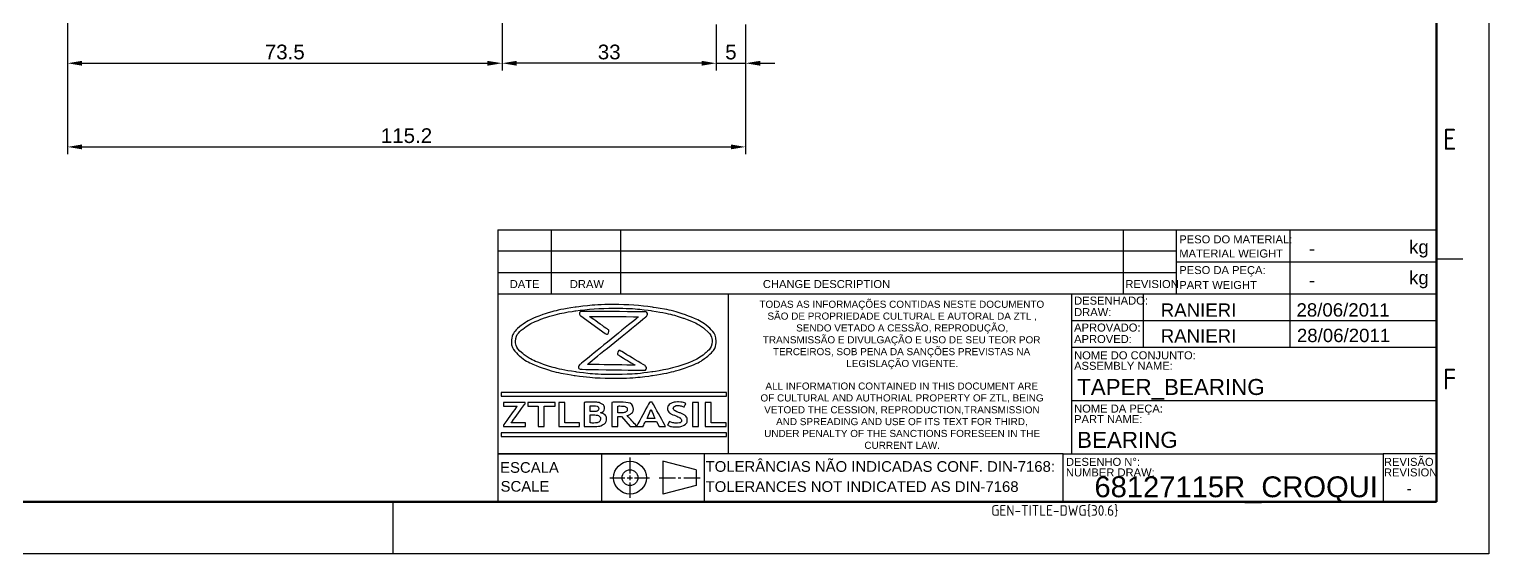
# Model space of a CAD drawing. Header units: millimetres. Extents: x 2659 to 3032, y 1080 to 1344.
# Drawn here: x 2783.2 to 3031.5, y 1079.9 to 1169.3 of the extents above; entities that cross this region are included whole.
import ezdxf
from ezdxf.enums import TextEntityAlignment as Align

# ---------------------------------------------------------------- set-up
doc = ezdxf.new("R2010")
doc.units = ezdxf.units.MM
for name, color, linetype, lineweight in [('AM_0', 7, 'Continuous', 50), ('AM_8', 1, 'Continuous', 25), ('AM_BOR', 7, 'Continuous', 50)]:
    doc.layers.add(name, color=color, linetype=linetype, lineweight=lineweight)
doc.layers.add('Camada 1', color=7, linetype='Continuous')
doc.styles.add('ACISOTS', font='isocp.shx', dxfattribs={"height": 1})
doc.styles.get("Standard").update_dxf_attribs({"font": 'arial.ttf'})
doc.dimstyles.new('ISO-25', dxfattribs={"dimtxt": 2.5, "dimasz": 2.5, "dimexe": 1.25, "dimexo": 0.625, "dimtad": 1, "dimtxsty": 'Standard', "dimcen": 2.5, "dimadec": 0, "dimazin": 0, "dimtfac": 1, "dimtmove": 0, "dimatfit": 3, "dimfxl": 1, "dimarcsym": 0})

# ---------------------------------------------------------------- blocks, each defined once
blk = doc.blocks.new('A3 ZTL')
for p, q in [((401.17, 9.78), (401.17, 280.82)), ((19.57, 9.78), (401.17, 9.78))]:
    blk.add_line(p, q)
at = {"layer": 'AM_BOR', "color": 135, "lineweight": 25}
for p, q in [((410.96, 290.61), (410.96, 0)), ((406.07, 55.28), (401.17, 55.28)), ((205.48, 9.78), (205.48, 0)), ((410.96, 0), (0, 0))]:
    blk.add_line(p, q, dxfattribs=at)
at = {"layer": 'AM_BOR', "color": 135, "lineweight": 25, "style": 'ACISOTS'}
for s, p in [('E', (403.62, 77.79)), ('F', (403.62, 32.78))]:
    blk.add_text(s, height=3.91, dxfattribs=at).set_placement(p, align=Align.MIDDLE)
blk = doc.blocks.new('*D29')
at = {"color": 0, "lineweight": -2, "transparency": 16777216}
for p, q in [((2789.67, 1174.17), (2789.67, 1147.97)), ((2905.05, 1170.08), (2905.05, 1147.97)), ((2792.17, 1149.22), (2902.55, 1149.22))]:
    blk.add_line(p, q, dxfattribs=at)
at = {"color": 0, "transparency": 16777216}
for points in [[(2792.17, 1149.64), (2792.17, 1148.81), (2789.67, 1149.22)], [(2902.55, 1149.64), (2902.55, 1148.81), (2905.05, 1149.22)]]:
    blk.add_solid(points, dxfattribs=at)
at = {"layer": 'Defpoints', "color": 0, "transparency": 16777216}
for p in [(2789.67, 1174.8), (2905.05, 1170.71), (2905.05, 1149.22)]:
    blk.add_point(p, dxfattribs=at)
at = {"color": 0, "transparency": 16777216, "insert": (2847.36, 1151.12), "char_height": 2.5, "attachment_point": 5}
blk.add_mtext('115.2', dxfattribs=at)
blk = doc.blocks.new('*D30')
at = {"color": 0, "lineweight": -2, "transparency": 16777216}
for p, q in [((2900.07, 1170.08), (2900.07, 1162.22)), ((2905.05, 1169.46), (2905.05, 1162.22)), ((2897.57, 1163.47), (2895.07, 1163.47)), ((2900.07, 1163.47), (2905.05, 1163.47)), ((2907.55, 1163.47), (2910.05, 1163.47))]:
    blk.add_line(p, q, dxfattribs=at)
at = {"color": 0, "transparency": 16777216}
for points in [[(2897.57, 1163.88), (2897.57, 1163.05), (2900.07, 1163.47)], [(2907.55, 1163.88), (2907.55, 1163.05), (2905.05, 1163.47)]]:
    blk.add_solid(points, dxfattribs=at)
at = {"layer": 'Defpoints', "color": 0, "transparency": 16777216}
for p in [(2900.07, 1170.71), (2905.05, 1170.08), (2905.05, 1163.47)]:
    blk.add_point(p, dxfattribs=at)
at = {"color": 0, "transparency": 16777216, "insert": (2902.56, 1165.36), "char_height": 2.5, "attachment_point": 5}
blk.add_mtext('5', dxfattribs=at)
blk = doc.blocks.new('*D31')
at = {"color": 0, "lineweight": -2, "transparency": 16777216}
for p, q in [((2863.62, 1172.48), (2863.62, 1162.22)), ((2900.07, 1170.08), (2900.07, 1162.22)), ((2897.57, 1163.47), (2866.12, 1163.47))]:
    blk.add_line(p, q, dxfattribs=at)
at = {"color": 0, "transparency": 16777216}
for points in [[(2866.12, 1163.88), (2866.12, 1163.05), (2863.62, 1163.47)], [(2897.57, 1163.88), (2897.57, 1163.05), (2900.07, 1163.47)]]:
    blk.add_solid(points, dxfattribs=at)
at = {"layer": 'Defpoints', "color": 0, "transparency": 16777216}
for p in [(2863.62, 1173.11), (2900.07, 1170.71), (2863.62, 1163.47)]:
    blk.add_point(p, dxfattribs=at)
at = {"color": 0, "transparency": 16777216, "insert": (2881.85, 1165.37), "char_height": 2.5, "attachment_point": 5}
blk.add_mtext('33', dxfattribs=at)
blk = doc.blocks.new('*D32')
at = {"color": 0, "lineweight": -2, "transparency": 16777216}
for p, q in [((2789.67, 1174.17), (2789.67, 1162.22)), ((2863.62, 1172.48), (2863.62, 1162.22)), ((2792.17, 1163.47), (2861.12, 1163.47))]:
    blk.add_line(p, q, dxfattribs=at)
at = {"color": 0, "transparency": 16777216}
for points in [[(2792.17, 1163.88), (2792.17, 1163.05), (2789.67, 1163.47)], [(2861.12, 1163.88), (2861.12, 1163.05), (2863.62, 1163.47)]]:
    blk.add_solid(points, dxfattribs=at)
at = {"layer": 'Defpoints', "color": 0, "transparency": 16777216}
for p in [(2789.67, 1174.8), (2863.62, 1173.11), (2863.62, 1163.47)]:
    blk.add_point(p, dxfattribs=at)
at = {"color": 0, "transparency": 16777216, "insert": (2826.65, 1165.37), "char_height": 2.5, "attachment_point": 5}
blk.add_mtext('73.5', dxfattribs=at)

msp = doc.modelspace()

# ---------------------------------------------------------------- linework, layer by layer
at = {"layer": 'AM_8', "color": 0}
for p, q in [((2862.914, 1135.089), (3022.634, 1135.089)), ((2862.914, 1135.089), (2862.914, 1088.806)), ((2871.989, 1135.089), (2871.989, 1124.199)), ((2883.787, 1135.089), (2883.787, 1124.199)), ((2969.317, 1135.089), (2969.317, 1124.199)), ((2978.392, 1124.199), (2978.392, 1135.089)), ((2997.678, 1135.089), (2997.678, 1129.644)), ((3022.634, 1088.806), (3022.634, 1135.089)), ((2978.392, 1131.459), (2862.914, 1131.459)), ((2862.914, 1127.829), (2978.392, 1127.829)), ((2978.392, 1129.644), (3022.634, 1129.644)), ((2997.678, 1129.644), (2997.678, 1124.199)), ((2862.914, 1124.199), (2959.109, 1124.199)), ((2902.07, 1124.199), (2902.07, 1096.974)), ((2959.109, 1124.199), (3022.634, 1124.199)), ((2960.495, 1124.199), (2960.495, 1106.956)), ((2972.722, 1124.199), (2972.722, 1115.124)), ((2997.678, 1124.199), (2997.678, 1115.124)), ((2960.495, 1119.661), (3022.634, 1119.661)), ((2960.495, 1115.124), (3022.634, 1115.124)), ((2960.495, 1106.956), (2960.495, 1096.974)), ((2960.495, 1106.049), (3022.634, 1106.049)), ((2862.914, 1096.974), (2888.766, 1096.974)), ((2959.109, 1096.974), (2862.914, 1096.974)), ((2903.173, 1096.974), (2862.914, 1096.974)), ((2880.551, 1096.974), (2880.551, 1088.806)), ((2885.387, 1096.319), (2885.387, 1093.626)), ((2896.669, 1094.236), (2890.96, 1095.684)), ((2890.96, 1095.684), (2890.96, 1090.096)), ((2898.027, 1096.974), (2898.027, 1088.806)), ((2959.109, 1088.806), (2959.109, 1096.974)), ((2959.109, 1096.974), (3013.559, 1096.974)), ((3022.634, 1096.974), (3013.559, 1096.974)), ((3013.559, 1096.974), (3013.559, 1088.806)), ((2881.974, 1092.89), (2884.536, 1092.89)), ((2884.925, 1092.89), (2885.826, 1092.89)), ((2885.387, 1093.251), (2885.387, 1092.447)), ((2886.173, 1092.89), (2888.719, 1092.89)), ((2890.337, 1092.89), (2893.144, 1092.89)), ((2893.576, 1092.89), (2894.028, 1092.89)), ((2894.551, 1092.89), (2897.331, 1092.89)), ((2896.669, 1094.236), (2896.669, 1091.544)), ((2885.387, 1092.087), (2885.387, 1089.461)), ((2896.669, 1091.544), (2890.96, 1090.096)), ((2862.914, 1088.806), (3022.634, 1088.806))]:
    msp.add_line(p, q, dxfattribs=at)
for radius in [2.794, 1.346]:
    msp.add_circle((2885.387, 1092.89), radius, dxfattribs=at)
at = {"layer": 'Camada 1'}
for points, knots in [([(2882.636, 1122.379), (2884.962, 1122.379), (2887.186, 1122.216), (2889.217, 1121.921), (2889.217, 1121.921), (2891.328, 1121.615), (2893.232, 1121.165), (2894.829, 1120.608), (2894.829, 1120.608), (2896.468, 1120.036), (2897.791, 1119.345), (2898.696, 1118.572), (2898.696, 1118.572), (2899.576, 1117.82), (2900.062, 1116.988), (2900.062, 1116.108), (2900.062, 1116.108), (2900.062, 1115.228), (2899.576, 1114.396), (2898.696, 1113.644), (2898.696, 1113.644), (2897.791, 1112.871), (2896.468, 1112.18), (2894.829, 1111.608), (2894.829, 1111.608), (2893.232, 1111.051), (2891.328, 1110.601), (2889.217, 1110.295), (2889.217, 1110.295), (2887.186, 1110), (2884.962, 1109.837), (2882.636, 1109.837), (2882.636, 1109.837), (2880.309, 1109.837), (2878.085, 1110), (2876.054, 1110.295), (2876.054, 1110.295), (2873.943, 1110.601), (2872.039, 1111.051), (2870.442, 1111.608), (2870.442, 1111.608), (2868.803, 1112.18), (2867.48, 1112.871), (2866.576, 1113.644), (2866.576, 1113.644), (2865.695, 1114.396), (2865.209, 1115.228), (2865.209, 1116.108), (2865.209, 1116.108), (2865.209, 1116.988), (2865.695, 1117.82), (2866.576, 1118.572), (2866.576, 1118.572), (2867.48, 1119.345), (2868.803, 1120.036), (2870.442, 1120.608), (2870.442, 1120.608), (2872.039, 1121.165), (2873.943, 1121.615), (2876.054, 1121.921), (2876.054, 1121.921), (2878.085, 1122.216), (2880.309, 1122.379), (2882.636, 1122.379)], [0, 0, 0, 0, 0.0588235, 0.0588235, 0.0588235, 0.0882353, 0.1176471, 0.1176471, 0.1176471, 0.1470588, 0.1764706, 0.1764706, 0.1764706, 0.2058824, 0.2352941, 0.2352941, 0.2352941, 0.2647059, 0.2941176, 0.2941176, 0.2941176, 0.3235294, 0.3529412, 0.3529412, 0.3529412, 0.3823529, 0.4117647, 0.4117647, 0.4117647, 0.4411765, 0.4705882, 0.4705882, 0.4705882, 0.5, 0.5294118, 0.5294118, 0.5294118, 0.5588235, 0.5882353, 0.5882353, 0.5882353, 0.6176471, 0.6470588, 0.6470588, 0.6470588, 0.6764706, 0.7058824, 0.7058824, 0.7058824, 0.7352941, 0.7647059, 0.7647059, 0.7647059, 0.7941176, 0.8235294, 0.8235294, 0.8235294, 0.8529412, 0.8823529, 0.8823529, 0.8823529, 0.9411765, 1, 1, 1, 1]), ([(2882.636, 1121.76), (2880.35, 1121.76), (2878.169, 1121.601), (2876.18, 1121.313), (2876.18, 1121.313), (2874.113, 1121.014), (2872.253, 1120.576), (2870.697, 1120.033), (2870.697, 1120.033), (2869.182, 1119.504), (2867.962, 1118.88), (2867.131, 1118.194), (2867.131, 1118.194), (2866.342, 1117.543), (2865.907, 1116.838), (2865.907, 1116.108), (2865.907, 1116.108), (2865.907, 1115.378), (2866.342, 1114.673), (2867.131, 1114.022), (2867.131, 1114.022), (2867.962, 1113.336), (2869.182, 1112.712), (2870.697, 1112.183), (2870.697, 1112.183), (2872.253, 1111.64), (2874.113, 1111.202), (2876.179, 1110.903), (2876.179, 1110.903), (2878.169, 1110.615), (2880.35, 1110.455), (2882.636, 1110.455), (2882.636, 1110.455), (2884.922, 1110.455), (2887.103, 1110.615), (2889.092, 1110.903), (2889.092, 1110.903), (2891.159, 1111.202), (2893.019, 1111.64), (2894.575, 1112.183), (2894.575, 1112.183), (2896.089, 1112.712), (2897.309, 1113.336), (2898.14, 1114.022), (2898.14, 1114.022), (2898.929, 1114.673), (2899.365, 1115.378), (2899.365, 1116.108), (2899.365, 1116.108), (2899.365, 1116.838), (2898.929, 1117.543), (2898.14, 1118.194), (2898.14, 1118.194), (2897.309, 1118.88), (2896.089, 1119.504), (2894.575, 1120.033), (2894.575, 1120.033), (2893.019, 1120.576), (2891.158, 1121.014), (2889.092, 1121.313), (2889.092, 1121.313), (2887.103, 1121.601), (2884.922, 1121.76), (2882.636, 1121.76)], [0, 0, 0, 0, 0.0588235, 0.0588235, 0.0588235, 0.0882353, 0.1176471, 0.1176471, 0.1176471, 0.1470588, 0.1764706, 0.1764706, 0.1764706, 0.2058824, 0.2352941, 0.2352941, 0.2352941, 0.2647059, 0.2941176, 0.2941176, 0.2941176, 0.3235294, 0.3529412, 0.3529412, 0.3529412, 0.3823529, 0.4117647, 0.4117647, 0.4117647, 0.4411765, 0.4705882, 0.4705882, 0.4705882, 0.5, 0.5294118, 0.5294118, 0.5294118, 0.5588235, 0.5882353, 0.5882353, 0.5882353, 0.6176471, 0.6470588, 0.6470588, 0.6470588, 0.6764706, 0.7058824, 0.7058824, 0.7058824, 0.7352941, 0.7647059, 0.7647059, 0.7647059, 0.7941176, 0.8235294, 0.8235294, 0.8235294, 0.8529412, 0.8823529, 0.8823529, 0.8823529, 0.9411765, 1, 1, 1, 1]), ([(2881.186, 1117.443), (2881.186, 1117.443), (2877.011, 1120.435), (2877.011, 1120.435), (2877.011, 1120.435), (2876.7, 1120.658), (2876.826, 1121.223), (2877.193, 1121.22), (2877.193, 1121.22), (2877.193, 1121.22), (2887.975, 1121.133), (2887.975, 1121.133), (2887.975, 1121.133), (2888.329, 1121.131), (2888.461, 1120.597), (2888.172, 1120.361), (2888.172, 1120.361), (2888.172, 1120.361), (2878.133, 1112.183), (2878.133, 1112.183), (2878.133, 1112.183), (2878.133, 1112.183), (2886.27, 1112.052), (2886.27, 1112.052), (2886.27, 1112.052), (2886.27, 1112.052), (2883.533, 1113.701), (2883.533, 1113.701), (2883.533, 1113.701), (2883.353, 1113.809), (2883.173, 1113.918), (2883.33, 1114.294), (2883.33, 1114.294), (2883.487, 1114.67), (2883.667, 1114.561), (2883.847, 1114.453), (2883.847, 1114.453), (2883.847, 1114.453), (2887.949, 1111.981), (2887.949, 1111.981), (2887.949, 1111.981), (2888.285, 1111.779), (2888.166, 1111.177), (2887.788, 1111.183), (2887.788, 1111.183), (2887.788, 1111.183), (2877.006, 1111.356), (2877.006, 1111.356), (2877.006, 1111.356), (2876.653, 1111.362), (2876.524, 1111.894), (2876.812, 1112.128), (2876.812, 1112.128), (2876.812, 1112.128), (2886.839, 1120.298), (2886.839, 1120.298), (2886.839, 1120.298), (2886.839, 1120.298), (2878.482, 1120.365), (2878.482, 1120.365), (2878.482, 1120.365), (2878.482, 1120.365), (2881.547, 1118.169), (2881.547, 1118.169), (2881.547, 1118.169), (2881.718, 1118.046), (2881.888, 1117.924), (2881.708, 1117.561), (2881.708, 1117.561), (2881.528, 1117.198), (2881.357, 1117.321), (2881.186, 1117.443)], [0, 0, 0, 0, 0.0526316, 0.0526316, 0.0526316, 0.0789474, 0.1052632, 0.1052632, 0.1052632, 0.1315789, 0.1578947, 0.1578947, 0.1578947, 0.1842105, 0.2105263, 0.2105263, 0.2105263, 0.2368421, 0.2631579, 0.2631579, 0.2631579, 0.2894737, 0.3157895, 0.3157895, 0.3157895, 0.3421053, 0.3684211, 0.3684211, 0.3684211, 0.3947368, 0.4210526, 0.4210526, 0.4210526, 0.4473684, 0.4736842, 0.4736842, 0.4736842, 0.5, 0.5263158, 0.5263158, 0.5263158, 0.5526316, 0.5789474, 0.5789474, 0.5789474, 0.6052632, 0.6315789, 0.6315789, 0.6315789, 0.6578947, 0.6842105, 0.6842105, 0.6842105, 0.7105263, 0.7368421, 0.7368421, 0.7368421, 0.7631579, 0.7894737, 0.7894737, 0.7894737, 0.8157895, 0.8421053, 0.8421053, 0.8421053, 0.8684211, 0.8947368, 0.8947368, 0.8947368, 0.9473684, 1, 1, 1, 1]), ([(2863.542, 1107.417), (2863.542, 1107.417), (2901.729, 1107.417), (2901.729, 1107.417), (2901.729, 1107.417), (2901.729, 1107.417), (2901.804, 1107.417), (2901.804, 1107.417), (2901.804, 1107.417), (2901.804, 1107.417), (2901.804, 1107.342), (2901.804, 1107.342), (2901.804, 1107.342), (2901.804, 1107.342), (2901.804, 1106.845), (2901.804, 1106.845), (2901.804, 1106.845), (2901.804, 1106.845), (2901.804, 1106.77), (2901.804, 1106.77), (2901.804, 1106.77), (2901.804, 1106.77), (2901.729, 1106.77), (2901.729, 1106.77), (2901.729, 1106.77), (2901.729, 1106.77), (2863.542, 1106.77), (2863.542, 1106.77), (2863.542, 1106.77), (2863.542, 1106.77), (2863.467, 1106.77), (2863.467, 1106.77), (2863.467, 1106.77), (2863.467, 1106.77), (2863.467, 1106.845), (2863.467, 1106.845), (2863.467, 1106.845), (2863.467, 1106.845), (2863.467, 1107.342), (2863.467, 1107.342), (2863.467, 1107.342), (2863.467, 1107.342), (2863.467, 1107.417), (2863.467, 1107.417), (2863.467, 1107.417), (2863.467, 1107.417), (2863.542, 1107.417), (2863.542, 1107.417)], [0, 0, 0, 0, 0.0769231, 0.0769231, 0.0769231, 0.1153846, 0.1538462, 0.1538462, 0.1538462, 0.1923077, 0.2307692, 0.2307692, 0.2307692, 0.2692308, 0.3076923, 0.3076923, 0.3076923, 0.3461538, 0.3846154, 0.3846154, 0.3846154, 0.4230769, 0.4615385, 0.4615385, 0.4615385, 0.5, 0.5384615, 0.5384615, 0.5384615, 0.5769231, 0.6153846, 0.6153846, 0.6153846, 0.6538462, 0.6923077, 0.6923077, 0.6923077, 0.7307692, 0.7692308, 0.7692308, 0.7692308, 0.8076923, 0.8461538, 0.8461538, 0.8461538, 0.9230769, 1, 1, 1, 1]), ([(2863.847, 1101.605), (2863.847, 1101.605), (2863.847, 1101.841), (2863.847, 1101.841), (2863.847, 1101.841), (2863.847, 1101.841), (2866.183, 1105.072), (2866.183, 1105.072), (2866.183, 1105.072), (2866.183, 1105.072), (2863.886, 1105.072), (2863.886, 1105.072), (2863.886, 1105.072), (2863.886, 1105.072), (2863.886, 1105.721), (2863.886, 1105.721), (2863.886, 1105.721), (2863.886, 1105.721), (2867.538, 1105.721), (2867.538, 1105.721), (2867.538, 1105.721), (2867.538, 1105.721), (2867.538, 1105.485), (2867.538, 1105.485), (2867.538, 1105.485), (2867.538, 1105.485), (2865.194, 1102.254), (2865.194, 1102.254), (2865.194, 1102.254), (2865.194, 1102.254), (2867.621, 1102.254), (2867.621, 1102.254), (2867.621, 1102.254), (2867.621, 1102.254), (2867.621, 1101.605), (2867.621, 1101.605), (2867.621, 1101.605), (2867.621, 1101.605), (2863.847, 1101.605), (2863.847, 1101.605)], [0, 0, 0, 0, 0.0909091, 0.0909091, 0.0909091, 0.1363636, 0.1818182, 0.1818182, 0.1818182, 0.2272727, 0.2727273, 0.2727273, 0.2727273, 0.3181818, 0.3636364, 0.3636364, 0.3636364, 0.4090909, 0.4545455, 0.4545455, 0.4545455, 0.5, 0.5454545, 0.5454545, 0.5454545, 0.5909091, 0.6363636, 0.6363636, 0.6363636, 0.6818182, 0.7272727, 0.7272727, 0.7272727, 0.7727273, 0.8181818, 0.8181818, 0.8181818, 0.9090909, 1, 1, 1, 1]), ([(2870.779, 1105.072), (2870.779, 1105.072), (2870.779, 1101.605), (2870.779, 1101.605), (2870.779, 1101.605), (2870.779, 1101.605), (2869.785, 1101.605), (2869.785, 1101.605), (2869.785, 1101.605), (2869.785, 1101.605), (2869.785, 1105.072), (2869.785, 1105.072), (2869.785, 1105.072), (2869.785, 1105.072), (2868.004, 1105.072), (2868.004, 1105.072), (2868.004, 1105.072), (2868.004, 1105.072), (2868.004, 1105.721), (2868.004, 1105.721), (2868.004, 1105.721), (2868.004, 1105.721), (2872.64, 1105.721), (2872.64, 1105.721), (2872.64, 1105.721), (2872.64, 1105.721), (2872.64, 1105.072), (2872.64, 1105.072), (2872.64, 1105.072), (2872.64, 1105.072), (2870.779, 1105.072), (2870.779, 1105.072)], [0, 0, 0, 0, 0.1111111, 0.1111111, 0.1111111, 0.1666667, 0.2222222, 0.2222222, 0.2222222, 0.2777778, 0.3333333, 0.3333333, 0.3333333, 0.3888889, 0.4444444, 0.4444444, 0.4444444, 0.5, 0.5555556, 0.5555556, 0.5555556, 0.6111111, 0.6666667, 0.6666667, 0.6666667, 0.7222222, 0.7777778, 0.7777778, 0.7777778, 0.8888889, 1, 1, 1, 1]), ([(2873.29, 1101.605), (2873.29, 1101.605), (2873.29, 1105.721), (2873.29, 1105.721), (2873.29, 1105.721), (2873.29, 1105.721), (2874.284, 1105.721), (2874.284, 1105.721), (2874.284, 1105.721), (2874.284, 1105.721), (2874.284, 1102.254), (2874.284, 1102.254), (2874.284, 1102.254), (2874.284, 1102.254), (2876.816, 1102.254), (2876.816, 1102.254), (2876.816, 1102.254), (2876.816, 1102.254), (2876.816, 1101.605), (2876.816, 1101.605), (2876.816, 1101.605), (2876.816, 1101.605), (2873.29, 1101.605), (2873.29, 1101.605)], [0, 0, 0, 0, 0.1428571, 0.1428571, 0.1428571, 0.2142857, 0.2857143, 0.2857143, 0.2857143, 0.3571429, 0.4285714, 0.4285714, 0.4285714, 0.5, 0.5714286, 0.5714286, 0.5714286, 0.6428571, 0.7142857, 0.7142857, 0.7142857, 0.8571429, 1, 1, 1, 1]), ([(2879.331, 1101.605), (2879.331, 1101.605), (2877.617, 1101.605), (2877.617, 1101.605), (2877.617, 1101.605), (2877.617, 1101.605), (2877.617, 1105.718), (2877.617, 1105.718), (2877.617, 1105.718), (2878.373, 1105.744), (2878.901, 1105.757), (2879.204, 1105.757), (2879.204, 1105.757), (2879.786, 1105.757), (2880.24, 1105.666), (2880.568, 1105.483), (2880.568, 1105.483), (2880.896, 1105.301), (2881.059, 1105.04), (2881.059, 1104.702), (2881.059, 1104.702), (2881.059, 1104.375), (2880.824, 1104.118), (2880.355, 1103.929), (2880.355, 1103.929), (2881.051, 1103.75), (2881.399, 1103.383), (2881.399, 1102.827), (2881.399, 1102.827), (2881.399, 1102.453), (2881.206, 1102.156), (2880.822, 1101.935), (2880.822, 1101.935), (2880.437, 1101.715), (2879.94, 1101.605), (2879.331, 1101.605)], [0, 0, 0, 0, 0.1, 0.1, 0.1, 0.15, 0.2, 0.2, 0.2, 0.25, 0.3, 0.3, 0.3, 0.35, 0.4, 0.4, 0.4, 0.45, 0.5, 0.5, 0.5, 0.55, 0.6, 0.6, 0.6, 0.65, 0.7, 0.7, 0.7, 0.75, 0.8, 0.8, 0.8, 0.9, 1, 1, 1, 1]), ([(2885.436, 1101.605), (2885.436, 1101.605), (2883.941, 1103.304), (2883.941, 1103.304), (2883.941, 1103.304), (2883.791, 1103.306), (2883.581, 1103.313), (2883.31, 1103.325), (2883.31, 1103.325), (2883.31, 1103.325), (2883.31, 1101.605), (2883.31, 1101.605), (2883.31, 1101.605), (2883.31, 1101.605), (2882.277, 1101.605), (2882.277, 1101.605), (2882.277, 1101.605), (2882.277, 1101.605), (2882.277, 1105.721), (2882.277, 1105.721), (2882.277, 1105.721), (2882.334, 1105.721), (2882.549, 1105.728), (2882.925, 1105.742), (2882.925, 1105.742), (2883.299, 1105.756), (2883.601, 1105.763), (2883.83, 1105.763), (2883.83, 1105.763), (2885.253, 1105.763), (2885.964, 1105.358), (2885.964, 1104.549), (2885.964, 1104.549), (2885.964, 1104.306), (2885.865, 1104.084), (2885.669, 1103.884), (2885.669, 1103.884), (2885.473, 1103.683), (2885.225, 1103.542), (2884.928, 1103.46), (2884.928, 1103.46), (2884.928, 1103.46), (2886.583, 1101.605), (2886.583, 1101.605), (2886.583, 1101.605), (2886.583, 1101.605), (2885.436, 1101.605), (2885.436, 1101.605)], [0, 0, 0, 0, 0.0769231, 0.0769231, 0.0769231, 0.1153846, 0.1538462, 0.1538462, 0.1538462, 0.1923077, 0.2307692, 0.2307692, 0.2307692, 0.2692308, 0.3076923, 0.3076923, 0.3076923, 0.3461538, 0.3846154, 0.3846154, 0.3846154, 0.4230769, 0.4615385, 0.4615385, 0.4615385, 0.5, 0.5384615, 0.5384615, 0.5384615, 0.5769231, 0.6153846, 0.6153846, 0.6153846, 0.6538462, 0.6923077, 0.6923077, 0.6923077, 0.7307692, 0.7692308, 0.7692308, 0.7692308, 0.8076923, 0.8461538, 0.8461538, 0.8461538, 0.9230769, 1, 1, 1, 1]), ([(2890.329, 1101.605), (2890.329, 1101.605), (2889.921, 1102.439), (2889.921, 1102.439), (2889.921, 1102.439), (2889.921, 1102.439), (2888.001, 1102.439), (2888.001, 1102.439), (2888.001, 1102.439), (2888.001, 1102.439), (2887.611, 1101.605), (2887.611, 1101.605), (2887.611, 1101.605), (2887.611, 1101.605), (2886.507, 1101.605), (2886.507, 1101.605), (2886.507, 1101.605), (2886.507, 1101.605), (2888.74, 1105.777), (2888.74, 1105.777), (2888.74, 1105.777), (2888.74, 1105.777), (2889.176, 1105.777), (2889.176, 1105.777), (2889.176, 1105.777), (2889.176, 1105.777), (2891.427, 1101.605), (2891.427, 1101.605), (2891.427, 1101.605), (2891.427, 1101.605), (2890.329, 1101.605), (2890.329, 1101.605)], [0, 0, 0, 0, 0.1111111, 0.1111111, 0.1111111, 0.1666667, 0.2222222, 0.2222222, 0.2222222, 0.2777778, 0.3333333, 0.3333333, 0.3333333, 0.3888889, 0.4444444, 0.4444444, 0.4444444, 0.5, 0.5555556, 0.5555556, 0.5555556, 0.6111111, 0.6666667, 0.6666667, 0.6666667, 0.7222222, 0.7777778, 0.7777778, 0.7777778, 0.8888889, 1, 1, 1, 1]), ([(2891.752, 1101.832), (2891.752, 1101.832), (2892.12, 1102.487), (2892.12, 1102.487), (2892.12, 1102.487), (2892.511, 1102.285), (2892.897, 1102.184), (2893.277, 1102.184), (2893.277, 1102.184), (2893.862, 1102.184), (2894.153, 1102.334), (2894.153, 1102.633), (2894.153, 1102.633), (2894.153, 1102.774), (2894.084, 1102.907), (2893.947, 1103.035), (2893.947, 1103.035), (2893.81, 1103.162), (2893.525, 1103.305), (2893.096, 1103.464), (2893.096, 1103.464), (2892.666, 1103.622), (2892.377, 1103.752), (2892.228, 1103.854), (2892.228, 1103.854), (2892.079, 1103.956), (2891.964, 1104.077), (2891.883, 1104.218), (2891.883, 1104.218), (2891.804, 1104.358), (2891.763, 1104.514), (2891.763, 1104.684), (2891.763, 1104.684), (2891.763, 1105.003), (2891.923, 1105.266), (2892.24, 1105.476), (2892.24, 1105.476), (2892.557, 1105.686), (2892.964, 1105.791), (2893.461, 1105.791), (2893.461, 1105.791), (2894.108, 1105.791), (2894.583, 1105.702), (2894.888, 1105.524), (2894.888, 1105.524), (2894.888, 1105.524), (2894.585, 1104.895), (2894.585, 1104.895), (2894.585, 1104.895), (2894.236, 1105.078), (2893.867, 1105.17), (2893.481, 1105.17), (2893.481, 1105.17), (2893.251, 1105.17), (2893.074, 1105.125), (2892.947, 1105.037), (2892.947, 1105.037), (2892.82, 1104.948), (2892.758, 1104.832), (2892.758, 1104.69), (2892.758, 1104.69), (2892.758, 1104.454), (2893.113, 1104.209), (2893.824, 1103.954), (2893.824, 1103.954), (2894.198, 1103.819), (2894.469, 1103.695), (2894.634, 1103.581), (2894.634, 1103.581), (2894.8, 1103.468), (2894.927, 1103.336), (2895.013, 1103.185), (2895.013, 1103.185), (2895.1, 1103.035), (2895.143, 1102.866), (2895.143, 1102.681), (2895.143, 1102.681), (2895.143, 1102.347), (2894.964, 1102.073), (2894.606, 1101.858), (2894.606, 1101.858), (2894.248, 1101.643), (2893.768, 1101.535), (2893.166, 1101.535), (2893.166, 1101.535), (2892.644, 1101.535), (2892.173, 1101.634), (2891.752, 1101.832)], [0, 0, 0, 0, 0.0434783, 0.0434783, 0.0434783, 0.0652174, 0.0869565, 0.0869565, 0.0869565, 0.1086957, 0.1304348, 0.1304348, 0.1304348, 0.1521739, 0.173913, 0.173913, 0.173913, 0.1956522, 0.2173913, 0.2173913, 0.2173913, 0.2391304, 0.2608696, 0.2608696, 0.2608696, 0.2826087, 0.3043478, 0.3043478, 0.3043478, 0.326087, 0.3478261, 0.3478261, 0.3478261, 0.3695652, 0.3913043, 0.3913043, 0.3913043, 0.4130435, 0.4347826, 0.4347826, 0.4347826, 0.4565217, 0.4782609, 0.4782609, 0.4782609, 0.5, 0.5217391, 0.5217391, 0.5217391, 0.5434783, 0.5652174, 0.5652174, 0.5652174, 0.5869565, 0.6086957, 0.6086957, 0.6086957, 0.6304348, 0.6521739, 0.6521739, 0.6521739, 0.673913, 0.6956522, 0.6956522, 0.6956522, 0.7173913, 0.7391304, 0.7391304, 0.7391304, 0.7608696, 0.7826087, 0.7826087, 0.7826087, 0.8043478, 0.826087, 0.826087, 0.826087, 0.8478261, 0.8695652, 0.8695652, 0.8695652, 0.8913043, 0.9130435, 0.9130435, 0.9130435, 0.9565217, 1, 1, 1, 1]), ([(2896.041, 1101.605), (2896.041, 1101.605), (2896.041, 1105.721), (2896.041, 1105.721), (2896.041, 1105.721), (2896.041, 1105.721), (2897.035, 1105.721), (2897.035, 1105.721), (2897.035, 1105.721), (2897.035, 1105.721), (2897.035, 1101.605), (2897.035, 1101.605), (2897.035, 1101.605), (2897.035, 1101.605), (2896.041, 1101.605), (2896.041, 1101.605)], [0, 0, 0, 0, 0.2, 0.2, 0.2, 0.3, 0.4, 0.4, 0.4, 0.5, 0.6, 0.6, 0.6, 0.8, 1, 1, 1, 1]), ([(2898.201, 1101.605), (2898.201, 1101.605), (2898.201, 1105.721), (2898.201, 1105.721), (2898.201, 1105.721), (2898.201, 1105.721), (2899.195, 1105.721), (2899.195, 1105.721), (2899.195, 1105.721), (2899.195, 1105.721), (2899.195, 1102.254), (2899.195, 1102.254), (2899.195, 1102.254), (2899.195, 1102.254), (2901.727, 1102.254), (2901.727, 1102.254), (2901.727, 1102.254), (2901.727, 1102.254), (2901.727, 1101.605), (2901.727, 1101.605), (2901.727, 1101.605), (2901.727, 1101.605), (2898.201, 1101.605), (2898.201, 1101.605)], [0, 0, 0, 0, 0.1428571, 0.1428571, 0.1428571, 0.2142857, 0.2857143, 0.2857143, 0.2857143, 0.3571429, 0.4285714, 0.4285714, 0.4285714, 0.5, 0.5714286, 0.5714286, 0.5714286, 0.6428571, 0.7142857, 0.7142857, 0.7142857, 0.8571429, 1, 1, 1, 1]), ([(2878.612, 1105.134), (2878.612, 1105.134), (2878.612, 1104.147), (2878.612, 1104.147), (2878.612, 1104.147), (2878.765, 1104.141), (2878.925, 1104.137), (2879.093, 1104.137), (2879.093, 1104.137), (2879.741, 1104.137), (2880.064, 1104.315), (2880.064, 1104.673), (2880.064, 1104.673), (2880.064, 1104.989), (2879.771, 1105.147), (2879.182, 1105.147), (2879.182, 1105.147), (2879.027, 1105.147), (2878.836, 1105.143), (2878.612, 1105.134)], [0, 0, 0, 0, 0.1666667, 0.1666667, 0.1666667, 0.25, 0.3333333, 0.3333333, 0.3333333, 0.4166667, 0.5, 0.5, 0.5, 0.5833333, 0.6666667, 0.6666667, 0.6666667, 0.8333333, 1, 1, 1, 1]), ([(2878.612, 1103.578), (2878.612, 1103.578), (2878.612, 1102.218), (2878.612, 1102.218), (2878.612, 1102.218), (2878.813, 1102.205), (2878.976, 1102.198), (2879.101, 1102.198), (2879.101, 1102.198), (2879.545, 1102.198), (2879.867, 1102.253), (2880.067, 1102.364), (2880.067, 1102.364), (2880.267, 1102.474), (2880.367, 1102.658), (2880.367, 1102.914), (2880.367, 1102.914), (2880.367, 1103.148), (2880.274, 1103.319), (2880.088, 1103.425), (2880.088, 1103.425), (2879.901, 1103.533), (2879.576, 1103.585), (2879.113, 1103.585), (2879.113, 1103.585), (2879.016, 1103.585), (2878.849, 1103.583), (2878.612, 1103.578)], [0, 0, 0, 0, 0.125, 0.125, 0.125, 0.1875, 0.25, 0.25, 0.25, 0.3125, 0.375, 0.375, 0.375, 0.4375, 0.5, 0.5, 0.5, 0.5625, 0.625, 0.625, 0.625, 0.6875, 0.75, 0.75, 0.75, 0.875, 1, 1, 1, 1]), ([(2883.31, 1105.086), (2883.31, 1105.086), (2883.31, 1103.943), (2883.31, 1103.943), (2883.31, 1103.943), (2883.494, 1103.932), (2883.635, 1103.926), (2883.731, 1103.926), (2883.731, 1103.926), (2884.146, 1103.926), (2884.45, 1103.969), (2884.642, 1104.055), (2884.642, 1104.055), (2884.835, 1104.141), (2884.932, 1104.308), (2884.932, 1104.558), (2884.932, 1104.558), (2884.932, 1104.76), (2884.829, 1104.902), (2884.621, 1104.982), (2884.621, 1104.982), (2884.415, 1105.062), (2884.09, 1105.102), (2883.646, 1105.102), (2883.646, 1105.102), (2883.539, 1105.102), (2883.427, 1105.098), (2883.31, 1105.086)], [0, 0, 0, 0, 0.125, 0.125, 0.125, 0.1875, 0.25, 0.25, 0.25, 0.3125, 0.375, 0.375, 0.375, 0.4375, 0.5, 0.5, 0.5, 0.5625, 0.625, 0.625, 0.625, 0.6875, 0.75, 0.75, 0.75, 0.875, 1, 1, 1, 1]), ([(2888.958, 1104.518), (2888.958, 1104.518), (2888.284, 1102.998), (2888.284, 1102.998), (2888.284, 1102.998), (2888.284, 1102.998), (2889.63, 1102.998), (2889.63, 1102.998), (2889.63, 1102.998), (2889.63, 1102.998), (2888.958, 1104.518), (2888.958, 1104.518)], [0, 0, 0, 0, 0.25, 0.25, 0.25, 0.375, 0.5, 0.5, 0.5, 0.75, 1, 1, 1, 1]), ([(2863.542, 1100.555), (2863.542, 1100.555), (2901.729, 1100.555), (2901.729, 1100.555), (2901.729, 1100.555), (2901.729, 1100.555), (2901.804, 1100.555), (2901.804, 1100.555), (2901.804, 1100.555), (2901.804, 1100.555), (2901.804, 1100.48), (2901.804, 1100.48), (2901.804, 1100.48), (2901.804, 1100.48), (2901.804, 1099.984), (2901.804, 1099.984), (2901.804, 1099.984), (2901.804, 1099.984), (2901.804, 1099.909), (2901.804, 1099.909), (2901.804, 1099.909), (2901.804, 1099.909), (2901.729, 1099.909), (2901.729, 1099.909), (2901.729, 1099.909), (2901.729, 1099.909), (2863.542, 1099.909), (2863.542, 1099.909), (2863.542, 1099.909), (2863.542, 1099.909), (2863.467, 1099.909), (2863.467, 1099.909), (2863.467, 1099.909), (2863.467, 1099.909), (2863.467, 1099.984), (2863.467, 1099.984), (2863.467, 1099.984), (2863.467, 1099.984), (2863.467, 1100.48), (2863.467, 1100.48), (2863.467, 1100.48), (2863.467, 1100.48), (2863.467, 1100.555), (2863.467, 1100.555), (2863.467, 1100.555), (2863.467, 1100.555), (2863.542, 1100.555), (2863.542, 1100.555)], [0, 0, 0, 0, 0.0769231, 0.0769231, 0.0769231, 0.1153846, 0.1538462, 0.1538462, 0.1538462, 0.1923077, 0.2307692, 0.2307692, 0.2307692, 0.2692308, 0.3076923, 0.3076923, 0.3076923, 0.3461538, 0.3846154, 0.3846154, 0.3846154, 0.4230769, 0.4615385, 0.4615385, 0.4615385, 0.5, 0.5384615, 0.5384615, 0.5384615, 0.5769231, 0.6153846, 0.6153846, 0.6153846, 0.6538462, 0.6923077, 0.6923077, 0.6923077, 0.7307692, 0.7692308, 0.7692308, 0.7692308, 0.8076923, 0.8461538, 0.8461538, 0.8461538, 0.9230769, 1, 1, 1, 1])]:
    msp.add_open_spline(points, degree=3, knots=knots, dxfattribs=at)

# ---------------------------------------------------------------- block references
at = {"layer": 'AM_0', "color": 0, "lineweight": 0, "xscale": 0.9075000000000002, "yscale": 0.9075000000000002, "zscale": 0.9075000000000002}
msp.add_blockref('A3 ZTL', (2658.569, 1079.927), dxfattribs=at)

# ---------------------------------------------------------------- texts
at = {"color": 0, "char_height": 1.21, "attachment_point": 1}
for s, insert in [('\\pi-0.030453;TODAS AS INFORMAÇÕES CONTIDAS NESTE DOCUMENTO \\P\\pi1.3368;SÃO DE PROPRIEDADE CULTURAL E AUTORAL DA ZTL , \\P\\pi6.2214;SENDO VETADO A CESSÃO, REPRODUÇÃO, \\P\\pi0.5502;TRANSMISSÃO E DIVULGAÇÃO E USO DE SEU TEOR POR \\P\\pi2.2748;TERCEIROS, SOB PENA DA SANÇÕES PREVISTAS NA \\P\\pi14.743;LEGISLAÇÃO VIGENTE.', (2907.441, 1123.033)), ('\\pi0.99054;ALL INFORMATION CONTAINED IN THIS DOCUMENT ARE \\P\\pi0.14494;OF CULTURAL AND AUTHORIAL PROPERTY OF ZTL, BEING  \\P\\pi0.78254;VETOED THE CESSION, REPRODUCTION,TRANSMISSION \\P\\pi2.8043;AND SPREADING AND USE OF ITS TEXT FOR THIRD, \\P\\pi0.77387;UNDER PENALTY OF THE SANCTIONS FORESEEN IN THE \\P\\pi17.825;CURRENT LAW.', (2907.441, 1109.1))]:
    msp.add_mtext_dynamic_manual_height_columns(s, width=48.28462, gutter_width=12.5, heights=[0], dxfattribs=dict(at, insert=insert))
at = {"layer": 'AM_8', "color": 0}
for s, height, p in [('PESO DO MATERIAL:', 1.36125, (2978.849, 1132.8)), ('kg', 2.2687, (3017.945, 1131.06)), ('MATERIAL WEIGHT', 1.36125, (2978.849, 1130.389)), ('PESO DA PEÇA:', 1.36125, (2978.849, 1127.568)), ('kg', 2.2687, (3017.945, 1125.825)), ('DATE', 1.3613, (2864.925, 1125.187)), ('DRAW', 1.3613, (2875.151, 1125.187)), ('CHANGE DESCRIPTION', 1.36125, (2907.996, 1125.187)), ('REVISION', 1.3613, (2969.676, 1125.187)), ('PART WEIGHT', 1.36125, (2978.849, 1125.028)), ('DESENHADO:', 1.3613, (2960.952, 1122.366)), ('DRAW:', 1.3613, (2960.952, 1120.408)), ('APROVADO:', 1.3613, (2960.952, 1117.782)), ('APROVED:', 1.3613, (2960.952, 1115.824)), ('ASSEMBLY NAME:', 1.36125, (2960.952, 1111.261)), ('NOME DO CONJUNTO:', 1.36125, (2960.952, 1113.054)), ('NOME DA PEÇA:', 1.36125, (2960.952, 1103.979)), ('PART NAME:', 1.3613, (2960.952, 1102.186)), ('ESCALA', 1.815, (2863.284, 1093.723)), ('TOLERÂNCIAS NÃO INDICADAS CONF. DIN-7168:', 1.815, (2898.252, 1093.892)), ('DESENHO N%%d:', 1.36125, (2959.566, 1094.904)), ('REVISÃO', 1.3613, (3013.673, 1094.904)), ('NUMBER DRAW:', 1.36125, (2959.566, 1093.111)), ('REVISION', 1.3613, (3013.673, 1093.111)), ('SCALE', 1.815, (2863.369, 1090.516)), ('TOLERANCES NOT INDICATED AS DIN-7168', 1.815, (2898.252, 1090.466))]:
    msp.add_text(s, height=height, dxfattribs=at).set_placement(p)
for p in [(3000.91, 1131.937), (3000.91, 1126.538)]:
    msp.add_attdef('-', text='', height=2.269, dxfattribs=at).set_placement(p, align=Align.MIDDLE_LEFT)
for tag, p, height in [('RANIERI', (2975.698, 1120.301), 2.269), ('28/06/2011', (2998.794, 1120.328), 2.269), ('RANIERI', (2975.696, 1115.91), 2.269), ('28/06/2011', (2998.867, 1115.986), 2.269), ('TAPER_BEARING', (2961.465, 1106.979), 2.723), ('BEARING', (2961.465, 1097.972), 2.723), ('68127115R_CROQUI', (2964.414, 1089.565), 3.549)]:
    msp.add_attdef(tag, p, '', height=height, dxfattribs=at)
msp.add_attdef('-', text='', height=1.775, dxfattribs=at).set_placement((3017.969, 1091.065), align=Align.MIDDLE_CENTER)
at = {"layer": 'AM_8', "color": 0, "style": 'ACISOTS'}
msp.add_attdef('GEN-TITLE-DWG{30.6}', (2946.861, 1086.398), '', height=1.815, dxfattribs=at)

# ---------------------------------------------------------------- dimensions: what is measured, and where the dimension line sits
for base, p1, p2, text, picture, middle in [((2905.045, 1149.222), (2789.667, 1174.797), (2905.045, 1170.708), '115.2', '*D29', (2847.356, 1151.123)), ((2863.623, 1163.466), (2789.667, 1174.797), (2863.623, 1173.108), '73.5', '*D32', (2826.645, 1165.368)), ((2863.623, 1163.466), (2900.067, 1170.708), (2863.623, 1173.108), '33', '*D31', (2881.845, 1165.368)), ((2905.045, 1163.466), (2900.067, 1170.708), (2905.045, 1170.083), '5', '*D30', (2902.556, 1165.362))]:
    dim = msp.add_linear_dim(base=base, p1=p1, p2=p2, text=text, dimstyle='ISO-25')
    dim.commit()
    dim.dimension.update_dxf_attribs({"geometry": picture, "text_midpoint": middle})

doc.saveas('drawing.dxf')
